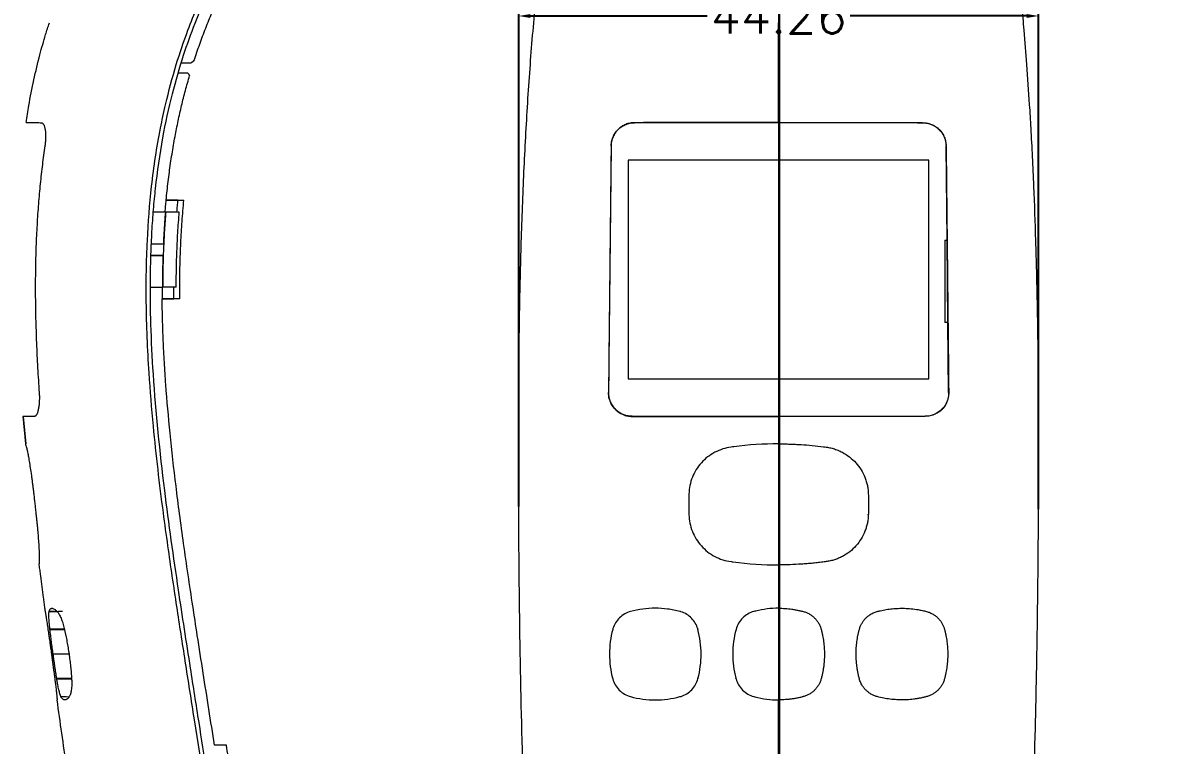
# Model space of a CAD drawing. Header units: inches. Extents: x 1631 to 3663, y 1126 to 1454.
# Drawn here: x 1704.2 to 1801.8, y 1306.6 to 1368.1 of the extents above; entities that cross this region are included whole.
import ezdxf

# ---------------------------------------------------------------- set-up
doc = ezdxf.new("R2010")
doc.units = ezdxf.units.IN
doc.header["$LTSCALE"] = 15
doc.linetypes.add('PHANTOM', pattern=[12.7, 6.35, -1.27, 1.27, -1.27, 1.27, -1.27])
doc.styles.get("Standard").update_dxf_attribs({"font": 'txt', "bigfont": 'gbcbig.shx'})
doc.dimstyles.new('3', dxfattribs={"dimtxt": 3, "dimasz": 1, "dimexe": 0.18, "dimexo": 0.0625, "dimgap": 0.09, "dimtad": 0, "dimdsep": 46, "dimtxsty": 'Standard', "dimcen": 1, "dimclrd": 3, "dimclre": 3, "dimadec": 0, "dimazin": 2, "dimtfac": 1, "dimtofl": 0, "dimtmove": 0, "dimatfit": 3, "dimfxl": 1, "dimtolj": 1, "dimtzin": 0, "dimarcsym": 0})

# ---------------------------------------------------------------- blocks, each defined once
blk = doc.blocks.new('*D280')
at = {"color": 3, "lineweight": -2}
for p, q in [((1746.462, 1326.961), (1746.462, 1368.916)), ((1747.462, 1368.736), (1762.503, 1368.736)), ((1789.725, 1368.736), (1774.683, 1368.736)), ((1790.725, 1326.75), (1790.725, 1368.916))]:
    blk.add_line(p, q, dxfattribs=at)
at = {"color": 3}
for points in [[(1747.462, 1368.902), (1747.462, 1368.569), (1746.462, 1368.736)], [(1789.725, 1368.902), (1789.725, 1368.569), (1790.725, 1368.736)]]:
    blk.add_solid(points, dxfattribs=at)
at = {"layer": 'Defpoints', "color": 0}
for p in [(1790.725, 1368.736), (1746.462, 1326.898), (1790.725, 1326.687)]:
    blk.add_point(p, dxfattribs=at)
at = {"color": 0, "insert": (1768.593, 1368.736), "char_height": 3, "attachment_point": 5}
blk.add_mtext('\\A1;44.26', dxfattribs=at)
blk = doc.blocks.new('*D281')
at = {"color": 3, "lineweight": -2}
for p, q in [((1769.456, 1386.309), (1809.138, 1386.309)), ((1808.958, 1385.309), (1808.958, 1321.982)), ((1808.958, 1244.474), (1808.958, 1307.802)), ((1768.693, 1243.474), (1809.138, 1243.474))]:
    blk.add_line(p, q, dxfattribs=at)
at = {"color": 3}
for points in [[(1808.791, 1385.309), (1809.125, 1385.309), (1808.958, 1386.309)], [(1808.791, 1244.474), (1809.125, 1244.474), (1808.958, 1243.474)]]:
    blk.add_solid(points, dxfattribs=at)
at = {"layer": 'Defpoints', "color": 0}
for p in [(1769.394, 1386.309), (1768.631, 1243.474), (1808.958, 1243.474)]:
    blk.add_point(p, dxfattribs=at)
at = {"color": 0, "insert": (1808.958, 1314.892), "char_height": 3, "attachment_point": 5, "rotation": 90}
blk.add_mtext('\\A1;142.84', dxfattribs=at)

msp = doc.modelspace()

# ---------------------------------------------------------------- linework, layer by layer
at = {"color": 1, "linetype": 'PHANTOM', "lineweight": 30}
msp.add_line((1768.631, 1393.663), (1768.631, 1237.257), dxfattribs=at)
at = {"color": 7, "linetype": 'Continuous', "lineweight": 15}
for p, q in [((1717.723, 1364.756), (1718.571, 1364.756)), ((1718.294, 1363.856), (1717.453, 1363.856)), ((1756.335, 1359.651), (1756.335, 1359.646)), ((1780.853, 1359.646), (1756.335, 1359.646)), ((1780.853, 1359.651), (1780.853, 1359.646)), ((1754.335, 1357.667), (1754.115, 1336.667)), ((1754.331, 1357.667), (1754.335, 1357.667)), ((1782.937, 1349.646), (1782.853, 1357.667)), ((1782.853, 1357.667), (1782.857, 1357.667)), ((1781.394, 1356.446), (1755.794, 1356.446)), ((1755.794, 1356.446), (1755.794, 1337.846)), ((1781.394, 1337.846), (1781.394, 1356.446)), ((1717.448, 1353.046), (1716.444, 1353.046)), ((1716.444, 1353.046), (1717.653, 1353.046)), ((1717.448, 1353.046), (1717.952, 1353.046)), ((1715.351, 1352.046), (1716.355, 1352.046)), ((1716.355, 1352.046), (1716.405, 1352.046)), ((1716.405, 1352.046), (1716.405, 1352.046)), ((1716.405, 1352.046), (1717.359, 1352.046)), ((1717.559, 1352.039), (1716.405, 1352.042)), ((1717.559, 1352.039), (1717.359, 1352.046)), ((1715.184, 1349.346), (1716.236, 1349.346)), ((1782.744, 1349.646), (1782.744, 1342.646)), ((1782.744, 1349.646), (1782.937, 1349.646)), ((1782.937, 1349.646), (1782.94, 1349.646)), ((1783.013, 1342.646), (1782.94, 1349.646)), ((1715.146, 1348.346), (1716.197, 1348.346)), ((1716.197, 1348.346), (1715.163, 1348.346)), ((1715.101, 1345.646), (1716.103, 1345.646)), ((1716.103, 1345.646), (1716.151, 1345.646)), ((1717.102, 1345.646), (1716.151, 1345.646)), ((1717.302, 1345.642), (1717.102, 1345.646)), ((1716.103, 1344.65), (1717.106, 1344.646)), ((1717.305, 1344.646), (1716.103, 1344.646)), ((1717.606, 1344.646), (1717.105, 1344.646)), ((1783.01, 1342.646), (1782.744, 1342.646)), ((1783.073, 1336.667), (1783.01, 1342.646)), ((1783.013, 1342.646), (1783.01, 1342.646)), ((1755.794, 1337.846), (1781.394, 1337.846)), ((1754.11, 1336.667), (1754.115, 1336.667)), ((1783.073, 1336.667), (1783.078, 1336.667)), ((1704.26, 1334.637), (1704.487, 1332.296)), ((1756.115, 1334.646), (1781.073, 1334.646)), ((1756.115, 1334.639), (1756.115, 1334.646)), ((1781.073, 1334.646), (1781.073, 1334.639)), ((1704.455, 1332.297), (1704.456, 1332.293)), ((1760.954, 1326.298), (1760.955, 1326.266)), ((1705.613, 1321.997), (1705.612, 1321.993)), ((1706.094, 1318.297), (1706.095, 1318.29)), ((1706.549, 1316.497), (1706.544, 1316.538)), ((1761.708, 1316.538), (1761.719, 1316.497)), ((1775.468, 1316.497), (1775.48, 1316.538)), ((1706.95, 1312.359), (1706.958, 1312.293)), ((1707.13, 1312.294), (1707.125, 1312.326)), ((1761.728, 1312.326), (1761.72, 1312.294)), ((1764.968, 1312.293), (1764.95, 1312.359)), ((1772.237, 1312.359), (1772.22, 1312.293)), ((1775.468, 1312.294), (1775.46, 1312.326)), ((1707.858, 1310.787), (1707.926, 1310.786)), ((1721.572, 1306.646), (1720.56, 1306.646))]:
    msp.add_line(p, q, dxfattribs=at)
at = {"color": 8, "linetype": 'Continuous', "lineweight": 15}
for p, q in [((1707.152, 1318.033), (1706.481, 1318.021)), ((1706.549, 1316.497), (1707.786, 1316.502)), ((1706.959, 1316.539), (1707.764, 1316.544)), ((1708.173, 1314.396), (1706.817, 1314.396)), ((1708.404, 1312.321), (1707.125, 1312.326)), ((1707.13, 1312.294), (1708.389, 1312.288)), ((1707.488, 1310.769), (1708.202, 1310.757))]:
    msp.add_line(p, q, dxfattribs=at)
at = {"color": 7, "linetype": 'Continuous', "lineweight": 15}
for centre, radius, start, end in [((1706.364, 1431.979), 115.442, 270.08924, 270.29521), ((1711.227, 1514.177), 203.418, 268.94326, 269.05115)]:
    msp.add_arc(centre, radius, start, end, dxfattribs=at)
for points, knots in [([(1723.727, 1279.434), (1723.59, 1280.207), (1723.316, 1281.766), (1722.907, 1284.124), (1722.496, 1286.514), (1722.086, 1288.928), (1721.478, 1292.554), (1720.384, 1299.174), (1719.188, 1306.658), (1718.089, 1313.676), (1717.323, 1318.61), (1716.698, 1322.821), (1715.996, 1327.939), (1715.416, 1332.852), (1714.924, 1338.834), (1714.704, 1344.109), (1714.782, 1349.414), (1715.101, 1353.538), (1715.518, 1356.725), (1715.92, 1359.041), (1716.483, 1361.67), (1717.233, 1364.465), (1718.173, 1367.258), (1718.899, 1369.078), (1719.376, 1370.178), (1719.71, 1370.919), (1720.164, 1371.873), (1720.75, 1373.038), (1721.208, 1373.871), (1721.457, 1374.324)], [0, 0, 0, 0, 0.024375, 0.04917, 0.074294, 0.09966, 0.125172, 0.188406, 0.307867, 0.360243, 0.408706, 0.462731, 0.492231, 0.568902, 0.616084, 0.678306, 0.732544, 0.780526, 0.80657, 0.832262, 0.853489, 0.890057, 0.922134, 0.945079, 0.950988, 0.959422, 0.970385, 0.983897, 1, 1, 1, 1]), ([(1747.866, 1279.434), (1747.419, 1287.37), (1747.086, 1295.326), (1746.739, 1307.275), (1746.649, 1311.26), (1746.518, 1319.233), (1746.477, 1323.221), (1746.452, 1329.224), (1746.45, 1331.228), (1746.457, 1335.247), (1746.468, 1337.262), (1746.507, 1341.294), (1746.537, 1343.311), (1746.6, 1346.341), (1746.624, 1347.353), (1746.68, 1349.367), (1746.711, 1350.371), (1746.815, 1353.37), (1746.899, 1355.354), (1747.1, 1359.283), (1747.216, 1361.229), (1747.484, 1365.077), (1747.634, 1366.979), (1747.887, 1369.796), (1747.976, 1370.722), (1748.159, 1372.544), (1748.255, 1373.44), (1748.353, 1374.324)], [0, 0, 0, 0, 0.25, 0.25, 0.375, 0.375, 0.5, 0.5, 0.5625, 0.5625, 0.625, 0.625, 0.6875, 0.6875, 0.71875, 0.71875, 0.75, 0.75, 0.8125, 0.8125, 0.875, 0.875, 0.9375, 0.9375, 0.96875, 0.96875, 1, 1, 1, 1]), ([(1789.321, 1279.434), (1789.364, 1280.207), (1789.451, 1281.766), (1789.573, 1284.124), (1789.691, 1286.514), (1789.803, 1288.928), (1789.962, 1292.554), (1790.218, 1299.174), (1790.437, 1306.658), (1790.581, 1313.676), (1790.658, 1318.61), (1790.702, 1322.821), (1790.734, 1327.939), (1790.741, 1332.852), (1790.712, 1338.834), (1790.643, 1344.109), (1790.515, 1349.414), (1790.367, 1353.538), (1790.221, 1356.725), (1790.099, 1359.041), (1789.941, 1361.67), (1789.749, 1364.465), (1789.527, 1367.258), (1789.366, 1369.078), (1789.263, 1370.178), (1789.192, 1370.919), (1789.096, 1371.873), (1788.976, 1373.038), (1788.884, 1373.871), (1788.834, 1374.324)], [0, 0, 0, 0, 0.024375, 0.04917, 0.074294, 0.09966, 0.125172, 0.188406, 0.307867, 0.360243, 0.408706, 0.462731, 0.492231, 0.568902, 0.616084, 0.678306, 0.732544, 0.780526, 0.80657, 0.832262, 0.853489, 0.890057, 0.922134, 0.945079, 0.950988, 0.959422, 0.970385, 0.983897, 1, 1, 1, 1]), ([(1724.067, 1279.508), (1723.95, 1280.172), (1723.706, 1281.559), (1723.328, 1283.73), (1722.923, 1286.082), (1721.986, 1291.593), (1720.747, 1299.105), (1719.437, 1307.324), (1718.412, 1313.868), (1717.39, 1320.453), (1716.205, 1328.783), (1715.424, 1336.334), (1715.126, 1342.348), (1715.084, 1345.748), (1715.138, 1348.388), (1715.227, 1350.359), (1715.359, 1352.237), (1715.615, 1354.901), (1716.085, 1358.205), (1716.905, 1361.989), (1717.845, 1365.247), (1718.82, 1367.983), (1719.75, 1370.191), (1720.562, 1371.897), (1721.2, 1373.134), (1721.568, 1373.801), (1721.712, 1374.062)], [0, 0, 0, 0, 0.0210198, 0.0438951, 0.0686716, 0.0953806, 0.2180661, 0.3058069, 0.3544958, 0.4242617, 0.5132229, 0.6163416, 0.6603651, 0.7005883, 0.7221531, 0.7425558, 0.7620306, 0.7807628, 0.825918, 0.8659005, 0.9013625, 0.9316361, 0.9565163, 0.9761728, 0.9906733, 1, 1, 1, 1]), ([(1718.832, 1364.946), (1718.908, 1365.179), (1719.06, 1365.644), (1719.3, 1366.335), (1719.548, 1367.019), (1719.806, 1367.696), (1720.073, 1368.367), (1720.395, 1369.14), (1720.78, 1370.017), (1721.238, 1370.995), (1721.72, 1371.969), (1722.061, 1372.611), (1722.232, 1372.932)], [0, 0, 0, 0, 0.084501, 0.168591, 0.25229, 0.335615, 0.418586, 0.501223, 0.624767, 0.749033, 0.87409, 1, 1, 1, 1]), ([(1704.514, 1359.655), (1704.587, 1360.141), (1704.909, 1362.119), (1705.322, 1364.029), (1705.692, 1365.433), (1705.693, 1365.437)], [0.19854502, 0.19854502, 0.19854502, 0.19854502, 0.21452285, 0.26419438, 0.26433549, 0.26433549, 0.26433549, 0.26433549]), ([(1768.594, 1359.655), (1768.594, 1360.141), (1768.594, 1362.119), (1768.594, 1364.029), (1768.594, 1365.433), (1768.594, 1365.437)], [0.19854502, 0.19854502, 0.19854502, 0.19854502, 0.21452285, 0.26419438, 0.26433549, 0.26433549, 0.26433549, 0.26433549]), ([(1718.832, 1364.946), (1718.819, 1364.937), (1718.794, 1364.919), (1718.745, 1364.883), (1718.688, 1364.842), (1718.626, 1364.797), (1718.589, 1364.77), (1718.571, 1364.756)], [0, 0, 0, 0, 0.143998, 0.287996, 0.573646, 0.786887, 1, 1, 1, 1]), ([(1716.444, 1353.046), (1716.47, 1353.313), (1716.523, 1353.845), (1716.614, 1354.637), (1716.713, 1355.421), (1716.822, 1356.197), (1716.939, 1356.963), (1717.064, 1357.722), (1717.234, 1358.666), (1717.459, 1359.795), (1717.753, 1361.101), (1718.076, 1362.391), (1718.318, 1363.241), (1718.438, 1363.664)], [0, 0, 0, 0, 0.074375, 0.148054, 0.221048, 0.293369, 0.365027, 0.436035, 0.506404, 0.631164, 0.754966, 0.877885, 1, 1, 1, 1]), ([(1718.294, 1363.856), (1718.301, 1363.847), (1718.315, 1363.828), (1718.342, 1363.792), (1718.373, 1363.75), (1718.408, 1363.705), (1718.428, 1363.678), (1718.438, 1363.664)], [0, 0, 0, 0, 0.144236, 0.288472, 0.573888, 0.786833, 1, 1, 1, 1]), ([(1704.514, 1359.655), (1704.515, 1359.655), (1704.516, 1359.655), (1704.532, 1359.655), (1704.557, 1359.655), (1704.595, 1359.655), (1704.644, 1359.655), (1704.71, 1359.655), (1704.798, 1359.654), (1704.914, 1359.654), (1705.051, 1359.654), (1705.209, 1359.653), (1705.389, 1359.652), (1705.586, 1359.652), (1705.739, 1359.651), (1705.814, 1359.651)], [0, 0, 0, 0, 0.0724253, 0.1457907, 0.2192519, 0.2920857, 0.3636791, 0.4335183, 0.5210567, 0.6071041, 0.6911481, 0.772762, 0.8516051, 0.9274153, 1, 1, 1, 1]), ([(1705.814, 1359.651), (1705.826, 1359.65), (1705.85, 1359.648), (1705.884, 1359.633), (1705.923, 1359.608), (1705.963, 1359.568), (1706.005, 1359.508), (1706.043, 1359.429), (1706.078, 1359.328), (1706.11, 1359.209), (1706.147, 1359.036), (1706.176, 1358.781), (1706.182, 1358.485), (1706.175, 1358.234), (1706.162, 1358.044), (1706.143, 1357.855), (1706.126, 1357.73), (1706.117, 1357.667)], [0, 0, 0, 0, 0.042989, 0.086795, 0.131593, 0.193278, 0.250883, 0.309978, 0.372414, 0.439368, 0.50398, 0.626217, 0.753577, 0.818279, 0.880563, 0.939419, 1, 1, 1, 1]), ([(1756.335, 1359.651), (1756.206, 1359.651), (1756.08, 1359.638), (1755.83, 1359.59), (1755.705, 1359.553), (1755.465, 1359.456), (1755.351, 1359.397), (1755.134, 1359.255), (1755.03, 1359.173), (1754.843, 1358.99), (1754.759, 1358.89), (1754.61, 1358.673), (1754.545, 1358.556), (1754.39, 1358.194), (1754.334, 1357.93), (1754.331, 1357.667)], [0, 0, 0, 0, 0.125, 0.125, 0.25, 0.25, 0.375, 0.375, 0.5, 0.5, 0.625, 0.625, 0.75, 0.75, 1, 1, 1, 1]), ([(1754.335, 1357.667), (1754.336, 1357.709), (1754.338, 1357.792), (1754.352, 1357.916), (1754.372, 1358.039), (1754.401, 1358.16), (1754.437, 1358.28), (1754.512, 1358.485), (1754.658, 1358.763), (1754.919, 1359.077), (1755.235, 1359.334), (1755.552, 1359.496), (1755.839, 1359.589), (1756.085, 1359.637), (1756.251, 1359.643), (1756.335, 1359.646)], [0, 0, 0, 0, 0.040295, 0.080285, 0.120125, 0.159975, 0.199993, 0.240335, 0.37011, 0.500057, 0.629832, 0.759779, 0.840027, 0.919678, 1, 1, 1, 1]), ([(1768.594, 1359.655), (1766.528, 1359.655), (1764.469, 1359.655), (1761.4, 1359.654), (1760.381, 1359.654), (1758.35, 1359.653), (1757.339, 1359.652), (1756.335, 1359.651)], [0, 0, 0, 0, 0.5, 0.5, 0.75, 0.75, 1, 1, 1, 1]), ([(1768.594, 1359.655), (1768.892, 1359.655), (1769.493, 1359.655), (1770.396, 1359.655), (1771.301, 1359.655), (1772.198, 1359.655), (1773.08, 1359.655), (1774.021, 1359.655), (1775.02, 1359.654), (1776.075, 1359.654), (1777.104, 1359.654), (1778.099, 1359.653), (1779.056, 1359.652), (1779.971, 1359.652), (1780.563, 1359.651), (1780.853, 1359.651)], [0, 0, 0, 0, 0.0724253, 0.1457907, 0.2192519, 0.2920857, 0.3636791, 0.4335183, 0.5210567, 0.6071041, 0.6911481, 0.772762, 0.8516051, 0.9274153, 1, 1, 1, 1]), ([(1780.853, 1359.651), (1780.897, 1359.65), (1780.985, 1359.648), (1781.119, 1359.633), (1781.27, 1359.608), (1781.434, 1359.568), (1781.608, 1359.508), (1781.776, 1359.429), (1781.944, 1359.328), (1782.107, 1359.209), (1782.308, 1359.036), (1782.522, 1358.781), (1782.678, 1358.485), (1782.771, 1358.234), (1782.82, 1358.044), (1782.85, 1357.855), (1782.854, 1357.73), (1782.857, 1357.667)], [0, 0, 0, 0, 0.042989, 0.086795, 0.131593, 0.193278, 0.250883, 0.309978, 0.372414, 0.439368, 0.50398, 0.626217, 0.753577, 0.818279, 0.880563, 0.939419, 1, 1, 1, 1]), ([(1780.853, 1359.646), (1780.895, 1359.645), (1780.978, 1359.644), (1781.103, 1359.632), (1781.226, 1359.613), (1781.347, 1359.586), (1781.467, 1359.551), (1781.673, 1359.477), (1781.953, 1359.334), (1782.269, 1359.077), (1782.529, 1358.763), (1782.695, 1358.448), (1782.791, 1358.162), (1782.841, 1357.917), (1782.849, 1357.75), (1782.853, 1357.667)], [0, 0, 0, 0, 0.040295, 0.080285, 0.120125, 0.159975, 0.199993, 0.240335, 0.37011, 0.500057, 0.629832, 0.759779, 0.840027, 0.919678, 1, 1, 1, 1]), ([(1706.117, 1357.667), (1706.079, 1357.406), (1706.003, 1356.88), (1705.9, 1356.082), (1705.804, 1355.269), (1705.716, 1354.439), (1705.635, 1353.592), (1705.563, 1352.728), (1705.499, 1351.846), (1705.444, 1350.944), (1705.396, 1350.023), (1705.358, 1349.081), (1705.329, 1348.116), (1705.303, 1346.779), (1705.295, 1345.069), (1705.325, 1342.987), (1705.393, 1340.887), (1705.493, 1338.779), (1705.585, 1337.371), (1705.631, 1336.667)], [0, 0, 0, 0, 0.037568, 0.075782, 0.114685, 0.154317, 0.194711, 0.235904, 0.277931, 0.320831, 0.364649, 0.409435, 0.455245, 0.502134, 0.600053, 0.699066, 0.798969, 0.899401, 1, 1, 1, 1]), ([(1754.331, 1357.667), (1754.312, 1355.922), (1754.293, 1354.175), (1754.256, 1350.68), (1754.237, 1348.93), (1754.182, 1343.679), (1754.145, 1340.175), (1754.11, 1336.667)], [0, 0, 0, 0, 0.25, 0.25, 0.5, 0.5, 1, 1, 1, 1]), ([(1782.857, 1357.667), (1782.859, 1357.406), (1782.865, 1356.88), (1782.874, 1356.082), (1782.883, 1355.269), (1782.892, 1354.439), (1782.901, 1353.592), (1782.91, 1352.728), (1782.919, 1351.846), (1782.929, 1350.944), (1782.939, 1350.023), (1782.949, 1349.081), (1782.959, 1348.116), (1782.973, 1346.779), (1782.991, 1345.069), (1783.013, 1342.987), (1783.035, 1340.887), (1783.057, 1338.779), (1783.071, 1337.371), (1783.078, 1336.667)], [0, 0, 0, 0, 0.037568, 0.075782, 0.114685, 0.154317, 0.194711, 0.235904, 0.277931, 0.320831, 0.364649, 0.409435, 0.455245, 0.502134, 0.600053, 0.699066, 0.798969, 0.899401, 1, 1, 1, 1]), ([(1716.355, 1352.046), (1716.369, 1352.213), (1716.397, 1352.546), (1716.428, 1352.879), (1716.444, 1353.046)], [0, 0, 0, 0, 0.499937, 1, 1, 1, 1]), ([(1717.359, 1352.046), (1717.373, 1352.212), (1717.401, 1352.545), (1717.432, 1352.878), (1717.448, 1353.046)], [0, 0, 0, 0, 0.496265, 1, 1, 1, 1]), ([(1717.606, 1344.646), (1717.604, 1344.97), (1717.6, 1345.614), (1717.607, 1346.576), (1717.624, 1347.529), (1717.651, 1348.472), (1717.689, 1349.405), (1717.738, 1350.329), (1717.798, 1351.244), (1717.868, 1352.148), (1717.924, 1352.748), (1717.952, 1353.046)], [0, 0, 0, 0, 0.115467, 0.22982, 0.343067, 0.455219, 0.566287, 0.676285, 0.785225, 0.893125, 1, 1, 1, 1]), ([(1716.405, 1352.042), (1716.385, 1351.786), (1716.345, 1351.272), (1716.295, 1350.495), (1716.252, 1349.709), (1716.216, 1348.913), (1716.188, 1348.109), (1716.168, 1347.295), (1716.155, 1346.473), (1716.152, 1345.921), (1716.151, 1345.644)], [0, 0, 0, 0, 0.120254, 0.241838, 0.364766, 0.48905, 0.614704, 0.741739, 0.870168, 1, 1, 1, 1]), ([(1717.302, 1345.642), (1717.303, 1345.957), (1717.306, 1346.584), (1717.323, 1347.52), (1717.35, 1348.445), (1717.387, 1349.359), (1717.433, 1350.262), (1717.49, 1351.154), (1717.536, 1351.745), (1717.559, 1352.039)], [0, 0, 0, 0, 0.1477366, 0.2938165, 0.4382573, 0.581077, 0.7222943, 0.8619287, 1, 1, 1, 1]), ([(1717.106, 1344.646), (1717.104, 1344.815), (1717.102, 1345.148), (1717.102, 1345.482), (1717.102, 1345.646)], [0, 0, 0, 0, 0.506954, 1, 1, 1, 1]), ([(1720.56, 1306.646), (1720.399, 1307.663), (1720.076, 1309.708), (1719.588, 1312.822), (1719.132, 1315.756), (1718.568, 1319.427), (1718.055, 1322.878), (1717.589, 1326.283), (1717.186, 1329.418), (1716.772, 1333.086), (1716.461, 1336.605), (1716.287, 1339.238), (1716.194, 1341.088), (1716.129, 1342.886), (1716.112, 1344.068), (1716.103, 1344.65)], [0, 0, 0, 0, 0.080663, 0.162247, 0.246886, 0.313253, 0.453227, 0.520158, 0.582404, 0.700805, 0.809271, 0.859067, 0.907446, 0.954419, 1, 1, 1, 1]), ([(1705.631, 1336.667), (1705.634, 1336.622), (1705.64, 1336.534), (1705.645, 1336.401), (1705.647, 1336.27), (1705.647, 1336.14), (1705.644, 1336.011), (1705.635, 1335.801), (1705.612, 1335.523), (1705.56, 1335.213), (1705.505, 1335.007), (1705.457, 1334.87), (1705.419, 1334.788), (1705.38, 1334.725), (1705.338, 1334.678), (1705.294, 1334.646), (1705.264, 1334.641), (1705.249, 1334.639)], [0, 0, 0, 0, 0.041745, 0.083209, 0.124597, 0.166115, 0.20797, 0.250365, 0.376617, 0.49923, 0.627302, 0.689221, 0.748624, 0.807452, 0.869232, 0.935464, 1, 1, 1, 1]), ([(1754.11, 1336.667), (1754.108, 1336.533), (1754.12, 1336.4), (1754.17, 1336.139), (1754.209, 1336.009), (1754.31, 1335.762), (1754.372, 1335.645), (1754.52, 1335.423), (1754.605, 1335.319), (1754.884, 1335.04), (1755.108, 1334.891), (1755.47, 1334.742), (1755.597, 1334.703), (1755.853, 1334.652), (1755.983, 1334.639), (1756.115, 1334.639)], [0, 0, 0, 0, 0.125, 0.125, 0.25, 0.25, 0.375, 0.375, 0.5, 0.5, 0.75, 0.75, 0.875, 0.875, 1, 1, 1, 1]), ([(1756.115, 1334.646), (1756.071, 1334.647), (1755.983, 1334.648), (1755.851, 1334.662), (1755.722, 1334.683), (1755.594, 1334.713), (1755.468, 1334.752), (1755.263, 1334.83), (1754.99, 1334.976), (1754.684, 1335.23), (1754.433, 1335.538), (1754.27, 1335.852), (1754.173, 1336.144), (1754.122, 1336.403), (1754.117, 1336.579), (1754.115, 1336.667)], [0, 0, 0, 0, 0.041984, 0.083611, 0.125065, 0.166527, 0.208183, 0.250214, 0.375057, 0.500066, 0.624909, 0.749918, 0.833487, 0.916356, 1, 1, 1, 1]), ([(1783.078, 1336.667), (1783.078, 1336.622), (1783.077, 1336.534), (1783.065, 1336.401), (1783.044, 1336.27), (1783.014, 1336.14), (1782.975, 1336.011), (1782.897, 1335.801), (1782.753, 1335.523), (1782.496, 1335.213), (1782.237, 1335.007), (1782.013, 1334.87), (1781.843, 1334.788), (1781.665, 1334.725), (1781.475, 1334.678), (1781.277, 1334.646), (1781.14, 1334.641), (1781.073, 1334.639)], [0, 0, 0, 0, 0.041745, 0.083209, 0.124597, 0.166115, 0.20797, 0.250365, 0.376617, 0.49923, 0.627302, 0.689221, 0.748624, 0.807452, 0.869232, 0.935464, 1, 1, 1, 1]), ([(1783.073, 1336.667), (1783.072, 1336.623), (1783.072, 1336.535), (1783.06, 1336.403), (1783.04, 1336.274), (1783.011, 1336.145), (1782.974, 1336.019), (1782.898, 1335.813), (1782.755, 1335.538), (1782.504, 1335.23), (1782.198, 1334.976), (1781.886, 1334.809), (1781.596, 1334.709), (1781.336, 1334.656), (1781.161, 1334.649), (1781.073, 1334.646)], [0, 0, 0, 0, 0.041984, 0.083611, 0.125065, 0.166527, 0.208183, 0.250214, 0.375057, 0.500066, 0.624909, 0.749918, 0.833487, 0.916356, 1, 1, 1, 1]), ([(1705.249, 1334.639), (1705.18, 1334.639), (1705.037, 1334.638), (1704.861, 1334.638), (1704.705, 1334.637), (1704.573, 1334.637), (1704.464, 1334.636), (1704.385, 1334.636), (1704.326, 1334.636), (1704.285, 1334.636), (1704.261, 1334.636), (1704.249, 1334.636), (1704.248, 1334.636), (1704.247, 1334.636)], [0, 0, 0, 0, 0.081696, 0.167564, 0.25768, 0.352114, 0.450923, 0.55416, 0.633847, 0.736056, 0.835192, 0.917744, 1, 1, 1, 1]), ([(1756.115, 1334.639), (1757.143, 1334.638), (1758.176, 1334.638), (1760.248, 1334.637), (1761.287, 1334.637), (1764.41, 1334.636), (1766.501, 1334.636), (1768.594, 1334.636)], [0, 0, 0, 0, 0.25, 0.25, 0.5, 0.5, 1, 1, 1, 1]), ([(1781.073, 1334.639), (1780.899, 1334.639), (1780.547, 1334.639), (1780.009, 1334.638), (1779.456, 1334.638), (1778.888, 1334.638), (1778.306, 1334.637), (1777.71, 1334.637), (1777.102, 1334.637), (1776.482, 1334.637), (1775.853, 1334.637), (1775.214, 1334.636), (1774.569, 1334.636), (1773.287, 1334.636), (1771.294, 1334.636), (1769.519, 1334.636), (1768.594, 1334.636)], [0, 0, 0, 0, 0.0424816, 0.0861321, 0.1309191, 0.1768018, 0.2237307, 0.2716472, 0.3204834, 0.3701614, 0.4205927, 0.4716779, 0.5233057, 0.5753527, 0.7787876, 1, 1, 1, 1]), ([(1704.456, 1332.293), (1704.458, 1332.282), (1704.463, 1332.261), (1704.508, 1332.121), (1704.53, 1332.053)], [0, 0, 0, 0, 0.5126663, 1, 1, 1, 1]), ([(1768.594, 1332.297), (1768.752, 1332.296), (1769.07, 1332.295), (1769.547, 1332.283), (1770.024, 1332.265), (1770.662, 1332.229), (1771.462, 1332.167), (1772.101, 1332.091), (1772.422, 1332.053)], [0, 0, 0, 0, 0.123644, 0.248002, 0.372614, 0.497061, 0.74732, 1, 1, 1, 1]), ([(1704.541, 1332.024), (1704.544, 1332.014), (1704.551, 1331.993), (1704.563, 1331.949), (1704.576, 1331.896), (1704.591, 1331.832), (1704.607, 1331.758), (1704.625, 1331.674), (1704.659, 1331.502), (1704.716, 1331.198), (1704.802, 1330.694), (1704.894, 1330.109), (1704.973, 1329.566), (1705.035, 1329.109), (1705.08, 1328.756), (1705.124, 1328.397), (1705.152, 1328.154), (1705.166, 1328.033)], [0, 0, 0, 0, 0.035632, 0.071148, 0.106623, 0.142134, 0.177761, 0.213585, 0.249685, 0.375408, 0.501104, 0.625794, 0.750207, 0.812877, 0.875082, 0.937297, 1, 1, 1, 1]), ([(1764.548, 1332.024), (1764.303, 1331.991), (1764.065, 1331.937), (1763.603, 1331.788), (1763.377, 1331.693), (1762.944, 1331.463), (1762.74, 1331.331), (1762.358, 1331.033), (1762.179, 1330.865), (1761.853, 1330.502), (1761.708, 1330.309), (1761.452, 1329.898), (1761.341, 1329.679), (1761.16, 1329.227), (1761.09, 1328.996), (1760.991, 1328.522), (1760.962, 1328.278), (1760.955, 1328.033)], [0, 0, 0, 0, 0.125, 0.125, 0.25, 0.25, 0.375, 0.375, 0.5, 0.5, 0.625, 0.625, 0.75, 0.75, 0.875, 0.875, 1, 1, 1, 1]), ([(1772.64, 1332.024), (1772.709, 1332.014), (1772.846, 1331.993), (1773.05, 1331.949), (1773.251, 1331.896), (1773.45, 1331.832), (1773.645, 1331.758), (1773.837, 1331.674), (1774.182, 1331.502), (1774.655, 1331.198), (1775.191, 1330.694), (1775.63, 1330.109), (1775.904, 1329.566), (1776.064, 1329.109), (1776.153, 1328.756), (1776.213, 1328.397), (1776.226, 1328.154), (1776.233, 1328.033)], [0, 0, 0, 0, 0.035632, 0.071148, 0.106623, 0.142134, 0.177761, 0.213585, 0.249685, 0.375408, 0.501104, 0.625794, 0.750207, 0.812877, 0.875082, 0.937297, 1, 1, 1, 1]), ([(1705.166, 1328.033), (1705.182, 1327.889), (1705.214, 1327.601), (1705.263, 1327.169), (1705.312, 1326.737), (1705.344, 1326.449), (1705.36, 1326.305)], [0, 0, 0, 0, 0.2499375, 0.4998943, 0.749904, 1, 1, 1, 1]), ([(1776.233, 1328.033), (1776.236, 1327.889), (1776.244, 1327.601), (1776.247, 1327.169), (1776.244, 1326.737), (1776.238, 1326.449), (1776.234, 1326.305)], [0, 0, 0, 0, 0.2499375, 0.4998943, 0.749904, 1, 1, 1, 1]), ([(1705.365, 1326.262), (1705.365, 1326.269), (1705.363, 1326.283), (1705.361, 1326.298), (1705.36, 1326.305)], [0, 0, 0, 0, 0.4934747, 1, 1, 1, 1]), ([(1705.365, 1326.262), (1705.372, 1326.201), (1705.386, 1326.081), (1705.405, 1325.901), (1705.424, 1325.721), (1705.448, 1325.484), (1705.476, 1325.192), (1705.517, 1324.738), (1705.56, 1324.195), (1705.599, 1323.604), (1705.626, 1323.094), (1705.638, 1322.759), (1705.642, 1322.548), (1705.643, 1322.422), (1705.64, 1322.324), (1705.637, 1322.286), (1705.635, 1322.266)], [0, 0, 0, 0, 0.0310849, 0.0621854, 0.09336, 0.1246667, 0.1864957, 0.2478391, 0.3716116, 0.4975076, 0.6239321, 0.7506991, 0.8134569, 0.8756482, 0.9376931, 1, 1, 1, 1]), ([(1760.955, 1326.266), (1760.968, 1325.776), (1761.066, 1325.301), (1761.338, 1324.618), (1761.447, 1324.401), (1761.703, 1323.989), (1761.85, 1323.792), (1762.177, 1323.427), (1762.354, 1323.261), (1762.737, 1322.962), (1762.944, 1322.827), (1763.376, 1322.598), (1763.6, 1322.503), (1764.063, 1322.354), (1764.304, 1322.299), (1764.548, 1322.266)], [0, 0, 0, 0, 0.25, 0.25, 0.375, 0.375, 0.5, 0.5, 0.625, 0.625, 0.75, 0.75, 0.875, 0.875, 1, 1, 1, 1]), ([(1776.233, 1326.262), (1776.23, 1326.201), (1776.225, 1326.081), (1776.208, 1325.901), (1776.183, 1325.721), (1776.139, 1325.484), (1776.067, 1325.192), (1775.91, 1324.738), (1775.637, 1324.195), (1775.198, 1323.604), (1774.658, 1323.094), (1774.137, 1322.759), (1773.693, 1322.548), (1773.351, 1322.422), (1773, 1322.324), (1772.76, 1322.286), (1772.64, 1322.266)], [0, 0, 0, 0, 0.0310849, 0.0621854, 0.09336, 0.1246667, 0.1864957, 0.2478391, 0.3716116, 0.4975076, 0.6239321, 0.7506991, 0.8134569, 0.8756482, 0.9376931, 1, 1, 1, 1]), ([(1776.233, 1326.262), (1776.233, 1326.269), (1776.233, 1326.283), (1776.234, 1326.298), (1776.234, 1326.305)], [0, 0, 0, 0, 0.4934747, 1, 1, 1, 1]), ([(1705.633, 1322.245), (1705.63, 1322.224), (1705.625, 1322.184), (1705.621, 1322.133), (1705.617, 1322.09), (1705.614, 1322.043), (1705.612, 1322.003), (1705.612, 1321.997), (1705.612, 1321.993)], [0, 0, 0, 0, 0.126043, 0.251575, 0.376379, 0.500224, 0.751078, 1, 1, 1, 1]), ([(1705.612, 1321.993), (1705.633, 1321.83), (1705.673, 1321.515), (1705.753, 1320.89), (1705.853, 1320.122), (1705.954, 1319.355), (1706.034, 1318.748), (1706.074, 1318.447), (1706.094, 1318.297)], [0, 0, 0, 0, 0.132856, 0.255463, 0.507322, 0.755548, 0.878245, 1, 1, 1, 1]), ([(1772.478, 1322.245), (1772.316, 1322.224), (1771.992, 1322.184), (1771.507, 1322.133), (1771.024, 1322.09), (1770.378, 1322.043), (1769.57, 1322.003), (1768.923, 1321.997), (1768.6, 1321.993)], [0, 0, 0, 0, 0.126043, 0.251575, 0.376379, 0.500224, 0.751078, 1, 1, 1, 1]), ([(1768.6, 1321.993), (1768.604, 1321.83), (1768.613, 1321.515), (1768.624, 1320.89), (1768.62, 1320.122), (1768.609, 1319.355), (1768.605, 1318.748), (1768.602, 1318.447), (1768.601, 1318.297)], [0, 0, 0, 0, 0.132856, 0.255463, 0.507322, 0.755548, 0.878245, 1, 1, 1, 1]), ([(1706.094, 1318.297), (1706.094, 1318.296), (1706.094, 1318.294), (1706.097, 1318.278), (1706.101, 1318.254), (1706.107, 1318.22), (1706.115, 1318.176), (1706.124, 1318.123), (1706.132, 1318.08), (1706.136, 1318.058)], [0, 0, 0, 0, 0.141941, 0.284257, 0.426892, 0.569805, 0.712968, 0.856366, 1, 1, 1, 1]), ([(1706.143, 1318.021), (1706.146, 1318.008), (1706.15, 1317.982), (1706.159, 1317.932), (1706.169, 1317.875), (1706.184, 1317.786), (1706.205, 1317.656), (1706.235, 1317.47), (1706.268, 1317.258), (1706.304, 1317.023), (1706.342, 1316.769), (1706.368, 1316.588), (1706.381, 1316.497)], [0, 0, 0, 0, 0.062302, 0.124316, 0.18628, 0.248439, 0.372854, 0.497908, 0.622416, 0.747586, 0.87384, 1, 1, 1, 1]), ([(1706.544, 1316.538), (1706.539, 1316.581), (1706.529, 1316.669), (1706.516, 1316.796), (1706.504, 1316.921), (1706.49, 1317.076), (1706.475, 1317.255), (1706.463, 1317.447), (1706.457, 1317.62), (1706.456, 1317.756), (1706.46, 1317.859), (1706.466, 1317.937), (1706.472, 1317.977), (1706.476, 1317.996)], [0, 0, 0, 0, 0.064561, 0.129214, 0.194228, 0.259867, 0.378466, 0.498403, 0.619442, 0.738781, 0.826798, 0.913656, 1, 1, 1, 1]), ([(1706.481, 1318.021), (1706.488, 1318.043), (1706.5, 1318.086), (1706.522, 1318.141), (1706.547, 1318.188), (1706.574, 1318.226), (1706.604, 1318.257), (1706.637, 1318.279), (1706.674, 1318.293), (1706.713, 1318.298), (1706.773, 1318.295), (1706.861, 1318.265), (1706.969, 1318.196), (1707.071, 1318.112), (1707.134, 1318.051), (1707.165, 1318.021)], [0, 0, 0, 0, 0.060556, 0.121028, 0.181464, 0.241912, 0.302421, 0.363038, 0.423808, 0.484779, 0.545995, 0.68364, 0.823865, 0.911231, 1, 1, 1, 1]), ([(1707.165, 1318.021), (1707.178, 1318.007), (1707.204, 1317.979), (1707.245, 1317.925), (1707.287, 1317.863), (1707.343, 1317.768), (1707.412, 1317.635), (1707.493, 1317.452), (1707.57, 1317.25), (1707.642, 1317.034), (1707.71, 1316.805), (1707.749, 1316.641), (1707.769, 1316.56)], [0, 0, 0, 0, 0.068698, 0.136739, 0.204451, 0.272165, 0.402835, 0.527451, 0.648769, 0.766847, 0.883359, 1, 1, 1, 1]), ([(1755.991, 1318.021), (1755.812, 1317.973), (1755.644, 1317.904), (1755.327, 1317.724), (1755.179, 1317.614), (1754.919, 1317.362), (1754.804, 1317.217), (1754.612, 1316.906), (1754.538, 1316.738), (1754.484, 1316.56)], [0, 0, 0, 0, 0.25, 0.25, 0.5, 0.5, 0.75, 0.75, 1, 1, 1, 1]), ([(1760.195, 1318.021), (1759.848, 1318.115), (1759.494, 1318.184), (1758.789, 1318.275), (1758.435, 1318.298), (1757.374, 1318.296), (1756.666, 1318.201), (1755.991, 1318.021)], [0, 0, 0, 0, 0.25, 0.25, 0.5, 0.5, 1, 1, 1, 1]), ([(1761.708, 1316.538), (1761.659, 1316.709), (1761.59, 1316.87), (1761.413, 1317.175), (1761.304, 1317.318), (1760.936, 1317.696), (1760.622, 1317.89), (1760.281, 1317.996)], [0, 0, 0, 0, 0.25, 0.25, 0.5, 0.5, 1, 1, 1, 1]), ([(1766.492, 1318.021), (1766.307, 1317.972), (1766.134, 1317.9), (1765.807, 1317.711), (1765.656, 1317.595), (1765.391, 1317.33), (1765.275, 1317.178), (1765.088, 1316.854), (1765.016, 1316.68), (1764.968, 1316.497)], [0, 0, 0, 0, 0.25, 0.25, 0.5, 0.5, 0.75, 0.75, 1, 1, 1, 1]), ([(1768.601, 1318.297), (1768.694, 1318.296), (1768.881, 1318.294), (1769.161, 1318.278), (1769.441, 1318.254), (1769.72, 1318.22), (1769.999, 1318.176), (1770.276, 1318.123), (1770.46, 1318.08), (1770.552, 1318.058)], [0, 0, 0, 0, 0.141941, 0.284257, 0.426892, 0.569805, 0.712968, 0.856366, 1, 1, 1, 1]), ([(1770.696, 1318.021), (1770.741, 1318.008), (1770.832, 1317.982), (1770.963, 1317.932), (1771.091, 1317.875), (1771.257, 1317.786), (1771.453, 1317.656), (1771.665, 1317.47), (1771.852, 1317.258), (1772.009, 1317.023), (1772.136, 1316.769), (1772.192, 1316.588), (1772.22, 1316.497)], [0, 0, 0, 0, 0.062302, 0.124316, 0.18628, 0.248439, 0.372854, 0.497908, 0.622416, 0.747586, 0.87384, 1, 1, 1, 1]), ([(1775.48, 1316.538), (1775.493, 1316.581), (1775.52, 1316.669), (1775.571, 1316.796), (1775.63, 1316.921), (1775.715, 1317.076), (1775.835, 1317.255), (1776.003, 1317.447), (1776.192, 1317.62), (1776.382, 1317.756), (1776.564, 1317.859), (1776.732, 1317.937), (1776.848, 1317.977), (1776.906, 1317.996)], [0, 0, 0, 0, 0.064561, 0.129214, 0.194228, 0.259867, 0.378466, 0.498403, 0.619442, 0.738781, 0.826798, 0.913656, 1, 1, 1, 1]), ([(1776.992, 1318.021), (1777.076, 1318.043), (1777.244, 1318.086), (1777.499, 1318.141), (1777.754, 1318.188), (1778.01, 1318.226), (1778.268, 1318.257), (1778.526, 1318.279), (1778.786, 1318.293), (1779.046, 1318.298), (1779.414, 1318.295), (1779.893, 1318.265), (1780.403, 1318.196), (1780.838, 1318.112), (1781.076, 1318.051), (1781.196, 1318.021)], [0, 0, 0, 0, 0.060556, 0.121028, 0.181464, 0.241912, 0.302421, 0.363038, 0.423808, 0.484779, 0.545995, 0.68364, 0.823865, 0.911231, 1, 1, 1, 1]), ([(1781.196, 1318.021), (1781.245, 1318.007), (1781.341, 1317.979), (1781.481, 1317.925), (1781.615, 1317.863), (1781.785, 1317.768), (1781.979, 1317.635), (1782.183, 1317.452), (1782.357, 1317.25), (1782.502, 1317.034), (1782.621, 1316.805), (1782.676, 1316.641), (1782.703, 1316.56)], [0, 0, 0, 0, 0.068698, 0.136739, 0.204451, 0.272165, 0.402835, 0.527451, 0.648769, 0.766847, 0.883359, 1, 1, 1, 1]), ([(1706.381, 1316.497), (1706.393, 1316.411), (1706.418, 1316.24), (1706.455, 1315.98), (1706.492, 1315.719), (1706.529, 1315.457), (1706.566, 1315.194), (1706.603, 1314.929), (1706.64, 1314.663), (1706.664, 1314.485), (1706.677, 1314.396)], [0, 0, 0, 0, 0.125125, 0.249971, 0.374658, 0.499307, 0.624041, 0.748985, 0.874264, 1, 1, 1, 1]), ([(1706.817, 1314.396), (1706.805, 1314.484), (1706.78, 1314.661), (1706.745, 1314.926), (1706.71, 1315.191), (1706.676, 1315.454), (1706.643, 1315.716), (1706.611, 1315.978), (1706.579, 1316.238), (1706.559, 1316.41), (1706.549, 1316.497)], [0, 0, 0, 0, 0.125352, 0.250332, 0.375076, 0.499719, 0.624397, 0.749246, 0.874402, 1, 1, 1, 1]), ([(1707.784, 1316.497), (1707.803, 1316.41), (1707.841, 1316.238), (1707.895, 1315.976), (1707.948, 1315.714), (1707.998, 1315.452), (1708.045, 1315.188), (1708.09, 1314.924), (1708.133, 1314.659), (1708.159, 1314.483), (1708.172, 1314.394)], [0, 0, 0, 0, 0.126894, 0.252981, 0.378394, 0.503266, 0.62773, 0.751919, 0.875965, 1, 1, 1, 1]), ([(1772.22, 1316.497), (1772.242, 1316.411), (1772.286, 1316.24), (1772.342, 1315.98), (1772.389, 1315.719), (1772.428, 1315.457), (1772.458, 1315.194), (1772.48, 1314.929), (1772.493, 1314.663), (1772.495, 1314.485), (1772.496, 1314.396)], [0, 0, 0, 0, 0.125125, 0.249971, 0.374658, 0.499307, 0.624041, 0.748985, 0.874264, 1, 1, 1, 1]), ([(1775.193, 1314.396), (1775.194, 1314.484), (1775.195, 1314.661), (1775.209, 1314.926), (1775.23, 1315.191), (1775.26, 1315.454), (1775.299, 1315.716), (1775.347, 1315.978), (1775.402, 1316.238), (1775.446, 1316.41), (1775.468, 1316.497)], [0, 0, 0, 0, 0.125352, 0.250332, 0.375076, 0.499719, 0.624397, 0.749246, 0.874402, 1, 1, 1, 1]), ([(1782.721, 1316.497), (1782.744, 1316.41), (1782.788, 1316.238), (1782.844, 1315.976), (1782.891, 1315.714), (1782.93, 1315.452), (1782.96, 1315.188), (1782.981, 1314.924), (1782.995, 1314.659), (1782.996, 1314.483), (1782.997, 1314.394)], [0, 0, 0, 0, 0.126894, 0.252981, 0.378394, 0.503266, 0.62773, 0.751919, 0.875965, 1, 1, 1, 1]), ([(1706.677, 1314.396), (1706.69, 1314.297), (1706.717, 1314.1), (1706.757, 1313.806), (1706.797, 1313.513), (1706.836, 1313.222), (1706.874, 1312.933), (1706.912, 1312.644), (1706.937, 1312.454), (1706.95, 1312.359)], [0, 0, 0, 0, 0.143775, 0.286956, 0.429714, 0.572224, 0.71466, 0.857196, 1, 1, 1, 1]), ([(1707.125, 1312.326), (1707.11, 1312.423), (1707.079, 1312.616), (1707.033, 1312.909), (1706.989, 1313.204), (1706.945, 1313.499), (1706.901, 1313.797), (1706.859, 1314.096), (1706.831, 1314.295), (1706.817, 1314.396)], [0, 0, 0, 0, 0.143325, 0.286165, 0.428718, 0.571182, 0.713754, 0.856629, 1, 1, 1, 1]), ([(1708.172, 1314.394), (1708.185, 1314.306), (1708.21, 1314.13), (1708.244, 1313.866), (1708.275, 1313.602), (1708.304, 1313.339), (1708.33, 1313.076), (1708.353, 1312.814), (1708.374, 1312.553), (1708.385, 1312.38), (1708.391, 1312.293)], [0, 0, 0, 0, 0.125024, 0.249765, 0.374359, 0.498944, 0.623659, 0.748645, 0.874045, 1, 1, 1, 1]), ([(1772.496, 1314.396), (1772.495, 1314.297), (1772.493, 1314.1), (1772.476, 1313.806), (1772.45, 1313.513), (1772.413, 1313.222), (1772.365, 1312.933), (1772.308, 1312.644), (1772.261, 1312.454), (1772.237, 1312.359)], [0, 0, 0, 0, 0.143775, 0.286956, 0.429714, 0.572224, 0.71466, 0.857196, 1, 1, 1, 1]), ([(1775.46, 1312.326), (1775.435, 1312.423), (1775.387, 1312.616), (1775.328, 1312.909), (1775.278, 1313.204), (1775.24, 1313.499), (1775.213, 1313.797), (1775.196, 1314.096), (1775.194, 1314.295), (1775.193, 1314.396)], [0, 0, 0, 0, 0.143325, 0.286165, 0.428718, 0.571182, 0.713754, 0.856629, 1, 1, 1, 1]), ([(1782.997, 1314.394), (1782.996, 1314.306), (1782.994, 1314.13), (1782.981, 1313.866), (1782.96, 1313.602), (1782.93, 1313.339), (1782.891, 1313.076), (1782.843, 1312.814), (1782.788, 1312.553), (1782.743, 1312.38), (1782.721, 1312.293)], [0, 0, 0, 0, 0.125024, 0.249765, 0.374359, 0.498944, 0.623659, 0.748645, 0.874045, 1, 1, 1, 1]), ([(1706.958, 1312.293), (1706.964, 1312.248), (1706.976, 1312.157), (1706.993, 1312.025), (1707.009, 1311.897), (1707.029, 1311.731), (1707.053, 1311.534), (1707.078, 1311.321), (1707.099, 1311.134), (1707.116, 1310.978), (1707.129, 1310.852), (1707.134, 1310.797), (1707.136, 1310.769)], [0, 0, 0, 0, 0.063061, 0.125707, 0.188201, 0.250803, 0.37662, 0.501873, 0.62707, 0.751849, 0.876101, 1, 1, 1, 1]), ([(1707.475, 1310.794), (1707.469, 1310.809), (1707.455, 1310.838), (1707.433, 1310.894), (1707.412, 1310.957), (1707.383, 1311.049), (1707.347, 1311.18), (1707.304, 1311.36), (1707.261, 1311.561), (1707.223, 1311.759), (1707.189, 1311.946), (1707.159, 1312.117), (1707.14, 1312.235), (1707.13, 1312.294)], [0, 0, 0, 0, 0.0645, 0.129146, 0.194206, 0.259943, 0.380944, 0.503487, 0.624271, 0.74384, 0.830014, 0.915195, 1, 1, 1, 1]), ([(1708.391, 1312.293), (1708.394, 1312.246), (1708.399, 1312.152), (1708.403, 1312.017), (1708.405, 1311.889), (1708.402, 1311.726), (1708.392, 1311.535), (1708.369, 1311.326), (1708.338, 1311.141), (1708.298, 1310.983), (1708.251, 1310.854), (1708.215, 1310.798), (1708.197, 1310.769)], [0, 0, 0, 0, 0.065057, 0.128385, 0.190282, 0.25107, 0.371042, 0.495727, 0.619831, 0.742617, 0.871153, 1, 1, 1, 1]), ([(1754.466, 1312.293), (1754.515, 1312.109), (1754.587, 1311.935), (1754.778, 1311.608), (1754.894, 1311.457), (1755.159, 1311.19), (1755.312, 1311.075), (1755.635, 1310.89), (1755.809, 1310.818), (1755.99, 1310.769)], [0, 0, 0, 0, 0.25, 0.25, 0.5, 0.5, 0.75, 0.75, 1, 1, 1, 1]), ([(1760.282, 1310.794), (1760.456, 1310.849), (1760.62, 1310.923), (1760.927, 1311.114), (1761.07, 1311.23), (1761.318, 1311.489), (1761.427, 1311.637), (1761.605, 1311.951), (1761.673, 1312.118), (1761.72, 1312.294)], [0, 0, 0, 0, 0.25, 0.25, 0.5, 0.5, 0.75, 0.75, 1, 1, 1, 1]), ([(1764.968, 1312.293), (1765.016, 1312.11), (1765.088, 1311.938), (1765.275, 1311.612), (1765.392, 1311.46), (1765.656, 1311.195), (1765.809, 1311.078), (1766.134, 1310.89), (1766.307, 1310.818), (1766.492, 1310.769)], [0, 0, 0, 0, 0.25, 0.25, 0.5, 0.5, 0.75, 0.75, 1, 1, 1, 1]), ([(1772.22, 1312.293), (1772.207, 1312.248), (1772.181, 1312.157), (1772.131, 1312.025), (1772.073, 1311.897), (1771.984, 1311.731), (1771.853, 1311.534), (1771.666, 1311.321), (1771.453, 1311.134), (1771.217, 1310.978), (1770.965, 1310.852), (1770.785, 1310.797), (1770.696, 1310.769)], [0, 0, 0, 0, 0.063061, 0.125707, 0.188201, 0.250803, 0.37662, 0.501873, 0.62707, 0.751849, 0.876101, 1, 1, 1, 1]), ([(1776.906, 1310.794), (1776.862, 1310.809), (1776.773, 1310.838), (1776.644, 1310.894), (1776.517, 1310.957), (1776.36, 1311.049), (1776.179, 1311.18), (1775.986, 1311.36), (1775.816, 1311.561), (1775.687, 1311.759), (1775.592, 1311.946), (1775.52, 1312.117), (1775.486, 1312.235), (1775.468, 1312.294)], [0, 0, 0, 0, 0.0645, 0.129146, 0.194206, 0.259943, 0.380944, 0.503487, 0.624271, 0.74384, 0.830014, 0.915195, 1, 1, 1, 1]), ([(1782.721, 1312.293), (1782.708, 1312.246), (1782.681, 1312.152), (1782.631, 1312.017), (1782.573, 1311.889), (1782.487, 1311.726), (1782.357, 1311.535), (1782.171, 1311.326), (1781.961, 1311.141), (1781.727, 1310.983), (1781.472, 1310.854), (1781.289, 1310.798), (1781.197, 1310.769)], [0, 0, 0, 0, 0.065057, 0.128385, 0.190282, 0.25107, 0.371042, 0.495727, 0.619831, 0.742617, 0.871153, 1, 1, 1, 1]), ([(1707.138, 1310.745), (1707.14, 1310.722), (1707.144, 1310.676), (1707.149, 1310.62), (1707.153, 1310.574), (1707.157, 1310.538), (1707.159, 1310.512), (1707.161, 1310.496), (1707.161, 1310.494), (1707.161, 1310.493)], [0, 0, 0, 0, 0.143773, 0.287263, 0.430472, 0.573386, 0.715977, 0.858201, 1, 1, 1, 1]), ([(1708.197, 1310.769), (1708.178, 1310.746), (1708.141, 1310.698), (1708.088, 1310.64), (1708.035, 1310.59), (1707.984, 1310.551), (1707.934, 1310.522), (1707.885, 1310.502), (1707.837, 1310.493), (1707.79, 1310.493), (1707.729, 1310.507), (1707.655, 1310.548), (1707.57, 1310.634), (1707.516, 1310.724), (1707.488, 1310.769)], [0, 0, 0, 0, 0.06779, 0.135282, 0.202532, 0.269591, 0.336513, 0.403351, 0.470159, 0.536988, 0.603892, 0.736265, 0.868159, 1, 1, 1, 1]), ([(1755.99, 1310.769), (1756.332, 1310.678), (1756.678, 1310.609), (1757.38, 1310.517), (1757.735, 1310.493), (1758.443, 1310.493), (1758.799, 1310.516), (1759.503, 1310.608), (1759.851, 1310.677), (1760.196, 1310.769)], [0, 0, 0, 0, 0.25, 0.25, 0.5, 0.5, 0.75, 0.75, 1, 1, 1, 1]), ([(1770.603, 1310.745), (1770.508, 1310.722), (1770.319, 1310.676), (1770.033, 1310.62), (1769.746, 1310.574), (1769.459, 1310.538), (1769.17, 1310.512), (1768.882, 1310.496), (1768.69, 1310.494), (1768.594, 1310.493)], [0, 0, 0, 0, 0.143773, 0.287263, 0.430472, 0.573386, 0.715977, 0.858201, 1, 1, 1, 1]), ([(1781.197, 1310.769), (1781.105, 1310.746), (1780.92, 1310.698), (1780.64, 1310.64), (1780.359, 1310.59), (1780.077, 1310.551), (1779.794, 1310.522), (1779.51, 1310.502), (1779.226, 1310.493), (1778.942, 1310.493), (1778.564, 1310.507), (1778.096, 1310.548), (1777.539, 1310.634), (1777.174, 1310.724), (1776.992, 1310.769)], [0, 0, 0, 0, 0.06779, 0.135282, 0.202532, 0.269591, 0.336513, 0.403351, 0.470159, 0.536988, 0.603892, 0.736265, 0.868159, 1, 1, 1, 1]), ([(1712.185, 1278.586), (1711.633, 1281.582), (1710.599, 1287.508), (1709.213, 1296.225), (1708.09, 1303.868), (1707.425, 1308.598), (1707.161, 1310.493)], [0.7259805, 0.7259805, 0.7259805, 0.7259805, 0.8006315, 0.8752821, 0.9499327, 1.0000004, 1.0000004, 1.0000004, 1.0000004]), ([(1768.594, 1278.586), (1768.594, 1281.582), (1768.594, 1287.508), (1768.594, 1296.225), (1768.594, 1303.868), (1768.594, 1308.598), (1768.594, 1310.493)], [0.7259805, 0.7259805, 0.7259805, 0.7259805, 0.8006315, 0.8752821, 0.9499327, 1.0000004, 1.0000004, 1.0000004, 1.0000004])]:
    msp.add_open_spline(points, degree=3, knots=knots, dxfattribs=at)
for points in [[(1706.178, 1367.146), (1706.28, 1367.482), (1706.387, 1367.815), (1706.496, 1368.146)], [(1768.594, 1367.146), (1768.594, 1367.482), (1768.594, 1367.815), (1768.594, 1368.146)], [(1705.693, 1365.437), (1705.845, 1366.014), (1706.006, 1366.584), (1706.178, 1367.146)], [(1768.594, 1365.437), (1768.594, 1366.014), (1768.594, 1366.584), (1768.594, 1367.146)], [(1718.571, 1364.756), (1718.658, 1364.819), (1718.745, 1364.883), (1718.832, 1364.946)], [(1716.34, 1351.182), (1716.36, 1351.47), (1716.382, 1351.758), (1716.406, 1352.046)], [(1716.236, 1349.346), (1716.263, 1349.958), (1716.298, 1350.571), (1716.34, 1351.182)], [(1716.171, 1347.404), (1716.178, 1347.718), (1716.187, 1348.032), (1716.197, 1348.346)], [(1716.151, 1345.646), (1716.152, 1346.232), (1716.159, 1346.818), (1716.171, 1347.404)], [(1716.103, 1345.646), (1716.103, 1345.314), (1716.103, 1344.982), (1716.103, 1344.65)], [(1704.247, 1334.636), (1704.312, 1333.859), (1704.381, 1333.08), (1704.455, 1332.297)], [(1768.594, 1334.636), (1768.594, 1333.859), (1768.594, 1333.08), (1768.594, 1332.297)], [(1704.471, 1332.236), (1704.483, 1332.196), (1704.502, 1332.135), (1704.53, 1332.053)], [(1768.594, 1332.297), (1767.313, 1332.297), (1766.037, 1332.216), (1764.767, 1332.053)], [(1704.53, 1332.053), (1704.534, 1332.043), (1704.537, 1332.034), (1704.541, 1332.024)], [(1764.767, 1332.053), (1764.694, 1332.044), (1764.621, 1332.034), (1764.548, 1332.024)], [(1772.422, 1332.053), (1772.494, 1332.043), (1772.567, 1332.034), (1772.64, 1332.024)], [(1760.955, 1328.033), (1760.938, 1327.454), (1760.938, 1326.876), (1760.954, 1326.298)], [(1705.635, 1322.266), (1705.634, 1322.259), (1705.633, 1322.252), (1705.633, 1322.245)], [(1764.548, 1322.266), (1764.602, 1322.259), (1764.655, 1322.252), (1764.709, 1322.245)], [(1764.709, 1322.245), (1766, 1322.077), (1767.297, 1321.993), (1768.6, 1321.993)], [(1772.64, 1322.266), (1772.586, 1322.259), (1772.532, 1322.252), (1772.478, 1322.245)], [(1706.136, 1318.058), (1706.139, 1318.046), (1706.141, 1318.034), (1706.143, 1318.021)], [(1706.476, 1317.996), (1706.478, 1318.005), (1706.48, 1318.013), (1706.481, 1318.021)], [(1760.281, 1317.996), (1760.253, 1318.005), (1760.224, 1318.013), (1760.195, 1318.021)], [(1766.64, 1318.059), (1766.591, 1318.047), (1766.541, 1318.034), (1766.492, 1318.021)], [(1768.601, 1318.297), (1767.94, 1318.297), (1767.281, 1318.218), (1766.64, 1318.059)], [(1770.552, 1318.058), (1770.6, 1318.046), (1770.648, 1318.034), (1770.696, 1318.021)], [(1776.906, 1317.996), (1776.935, 1318.005), (1776.964, 1318.013), (1776.992, 1318.021)], [(1707.769, 1316.56), (1707.774, 1316.539), (1707.779, 1316.518), (1707.784, 1316.497)], [(1754.484, 1316.56), (1754.478, 1316.539), (1754.472, 1316.518), (1754.466, 1316.497)], [(1782.703, 1316.56), (1782.709, 1316.539), (1782.715, 1316.518), (1782.721, 1316.497)], [(1706.381, 1316.497), (1706.479, 1315.811), (1706.579, 1315.105), (1706.677, 1314.396)], [(1754.466, 1316.497), (1754.285, 1315.815), (1754.191, 1315.11), (1754.191, 1314.396)], [(1761.995, 1314.396), (1761.995, 1315.104), (1761.902, 1315.81), (1761.719, 1316.497)], [(1764.968, 1316.497), (1764.785, 1315.811), (1764.692, 1315.105), (1764.692, 1314.396)], [(1754.191, 1314.396), (1754.191, 1313.689), (1754.284, 1312.982), (1754.466, 1312.294)], [(1761.728, 1312.326), (1761.905, 1313.001), (1761.994, 1313.696), (1761.995, 1314.396)], [(1764.692, 1314.396), (1764.692, 1313.709), (1764.779, 1313.025), (1764.95, 1312.359)], [(1707.136, 1310.769), (1707.137, 1310.761), (1707.138, 1310.753), (1707.138, 1310.745)], [(1707.488, 1310.769), (1707.484, 1310.777), (1707.48, 1310.786), (1707.475, 1310.794)], [(1760.196, 1310.769), (1760.224, 1310.777), (1760.253, 1310.786), (1760.282, 1310.794)], [(1766.492, 1310.769), (1766.523, 1310.761), (1766.554, 1310.753), (1766.584, 1310.745)], [(1766.584, 1310.745), (1767.241, 1310.578), (1767.916, 1310.494), (1768.594, 1310.493)], [(1770.696, 1310.769), (1770.665, 1310.761), (1770.634, 1310.753), (1770.603, 1310.745)], [(1776.992, 1310.769), (1776.963, 1310.777), (1776.935, 1310.786), (1776.906, 1310.794)], [(1721.731, 1305.646), (1721.678, 1305.979), (1721.625, 1306.313), (1721.572, 1306.646)]]:
    msp.add_open_spline(points, degree=3, dxfattribs=at)
at = {"color": 8, "linetype": 'Continuous', "lineweight": 15}
msp.add_open_spline([(1707.608, 1318.015), (1707.533, 1318.014), (1707.306, 1318.01), (1706.928, 1318.004), (1706.626, 1317.999), (1706.476, 1317.996)], degree=3, knots=[0, 0, 0, 0, 0.199818, 0.600964, 1, 1, 1, 1], dxfattribs=at)

# ---------------------------------------------------------------- dimensions: what is measured, and where the dimension line sits
dim = msp.add_linear_dim(base=(1808.9581, 1243.4738), p1=(1769.3938, 1386.3093), p2=(1768.6309, 1243.4738), angle=90, dimstyle='3')
dim.commit()
dim.dimension.update_dxf_attribs({"geometry": '*D281', "text_midpoint": (1808.9581, 1314.8916)})
dim = msp.add_linear_dim(base=(1790.725, 1368.736), p1=(1746.462, 1326.898), p2=(1790.725, 1326.687), dimstyle='3')
dim.commit()
dim.dimension.update_dxf_attribs({"geometry": '*D280', "text_midpoint": (1768.593, 1368.736)})

doc.saveas('drawing.dxf')
